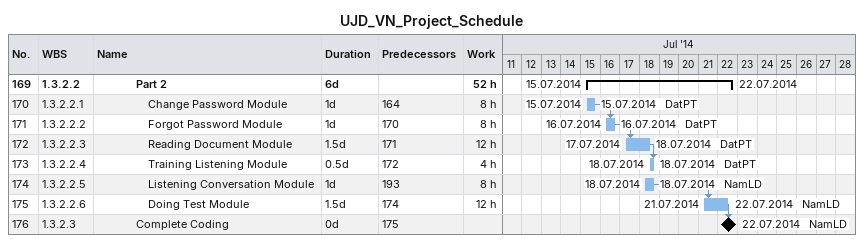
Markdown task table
UJD_VN_Project_Schedule

| ID | WBS | Task | Duration | Start | Finish | Predecessors | Resources | Work (h) |
|---|---|---|---|---|---|---|---|---|
| 169 | 1.3.2.2 | **Part 2** | 6d | 2014-07-15 | 2014-07-22 |  |  | 52 |
| 170 | 1.3.2.2.1 | Change Password Module | 1d | 2014-07-15 | 2014-07-15 | 164 | DatPT | 8 |
| 171 | 1.3.2.2.2 | Forgot Password Module | 1d | 2014-07-16 | 2014-07-16 | 170 | DatPT | 8 |
| 172 | 1.3.2.2.3 | Reading Document Module | 1.5d | 2014-07-17 | 2014-07-18 | 171 | DatPT | 12 |
| 173 | 1.3.2.2.4 | Training Listening Module | 0.5d | 2014-07-18 | 2014-07-18 | 172 | DatPT | 4 |
| 174 | 1.3.2.2.5 | Listening Conversation Module | 1d | 2014-07-18 | 2014-07-18 | 193 | NamLD | 8 |
| 175 | 1.3.2.2.6 | Doing Test Module | 1.5d | 2014-07-21 | 2014-07-22 | 174 | NamLD | 12 |
| 176 | 1.3.2.3 | Complete Coding | 0d | 2014-07-22 | 2014-07-22 | 175 | NamLD |  |
